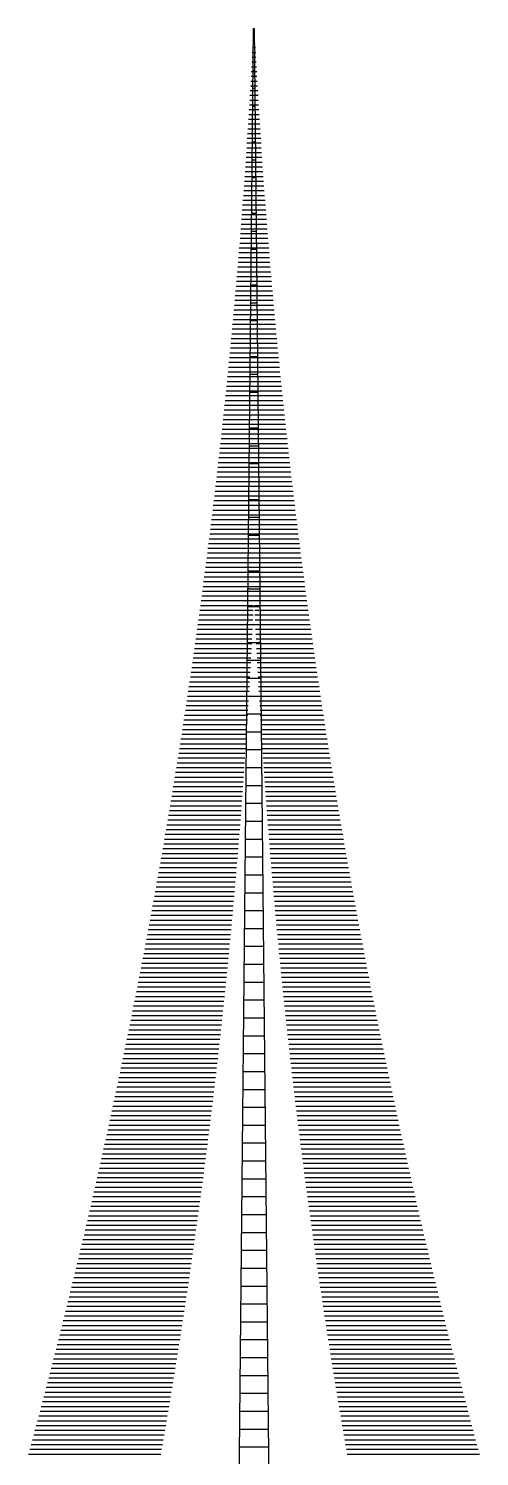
# Model space of a CAD drawing. Extents: x 155532 to 155646, y 598913 to 599004.
# Drawn here: x 155589.223 to 155589.459, y 598999.26 to 599000.009 of the extents above; entities that cross this region are included whole.
import ezdxf

# ---------------------------------------------------------------- set-up
doc = ezdxf.new("R2010")
doc.units = 0
doc.header["$LTSCALE"] = 0.25
doc.layers.get('0').update_dxf_attribs({"linetype": 'CONTINUOUS'})
doc.layers.add('C1680', color=7, linetype='CONTINUOUS')
doc.layers.add('M1202', color=7, linetype='CONTINUOUS')

# ---------------------------------------------------------------- blocks, each defined once
blk = doc.blocks.new('*X14')
at = {"color": 0}
for p, q in [((-20.4931, -125.175), (-20.4838, -125.175)), ((-20.4921, -125.15), (-20.485, -125.15)), ((-20.4911, -125.125), (-20.4862, -125.125)), ((-20.496, -125.25), (-20.48, -125.25)), ((-20.4951, -125.225), (-20.4812, -125.225)), ((-20.4941, -125.2), (-20.4825, -125.2)), ((-20.4988, -125.325), (-20.476, -125.325)), ((-20.4979, -125.3), (-20.4773, -125.3)), ((-20.497, -125.275), (-20.4786, -125.275)), ((-20.5014, -125.4), (-20.4718, -125.4)), ((-20.5006, -125.375), (-20.4732, -125.375)), ((-20.4997, -125.35), (-20.4746, -125.35)), ((-20.5039, -125.475), (-20.4675, -125.475)), ((-20.5031, -125.45), (-20.469, -125.45)), ((-20.5023, -125.425), (-20.4704, -125.425)), ((-20.5062, -125.55), (-20.4631, -125.55)), ((-20.5054, -125.525), (-20.4646, -125.525)), ((-20.5047, -125.5), (-20.4661, -125.5)), ((-20.5083, -125.625), (-20.4584, -125.625)), ((-20.5076, -125.6), (-20.46, -125.6)), ((-20.5069, -125.575), (-20.4615, -125.575)), ((-20.5103, -125.7), (-20.4536, -125.7)), ((-20.5096, -125.675), (-20.4553, -125.675)), ((-20.509, -125.65), (-20.4569, -125.65)), ((-20.5121, -125.775), (-20.4487, -125.775)), ((-20.5115, -125.75), (-20.4504, -125.75)), ((-20.5109, -125.725), (-20.452, -125.725)), ((-20.5137, -125.85), (-20.4436, -125.85)), ((-20.5132, -125.825), (-20.4453, -125.825)), ((-20.5127, -125.8), (-20.447, -125.8)), ((-20.5152, -125.925), (-20.4383, -125.925)), ((-20.5147, -125.9), (-20.4401, -125.9)), ((-20.5142, -125.875), (-20.4418, -125.875)), ((-20.5165, -126), (-20.4329, -126)), ((-20.5161, -125.975), (-20.4347, -125.975)), ((-20.5157, -125.95), (-20.4365, -125.95)), ((-20.5177, -126.075), (-20.4273, -126.075)), ((-20.5173, -126.05), (-20.4292, -126.05)), ((-20.517, -126.025), (-20.431, -126.025)), ((-20.5187, -126.15), (-20.4215, -126.15)), ((-20.5184, -126.125), (-20.4234, -126.125)), ((-20.5181, -126.1), (-20.4254, -126.1)), ((-20.5196, -126.225), (-20.4156, -126.225)), ((-20.5193, -126.2), (-20.4176, -126.2)), ((-20.519, -126.175), (-20.4196, -126.175)), ((-20.5202, -126.3), (-20.4095, -126.3)), ((-20.52, -126.275), (-20.4116, -126.275)), ((-20.5198, -126.25), (-20.4136, -126.25)), ((-20.5208, -126.375), (-20.4033, -126.375)), ((-20.5206, -126.35), (-20.4054, -126.35)), ((-20.5204, -126.325), (-20.4074, -126.325)), ((-20.5211, -126.45), (-20.3969, -126.45)), ((-20.521, -126.425), (-20.399, -126.425)), ((-20.5209, -126.4), (-20.4011, -126.4)), ((-20.5213, -126.5), (-20.3925, -126.5)), ((-20.5213, -126.525), (-20.3903, -126.525)), ((-20.5212, -126.475), (-20.3947, -126.475)), ((-20.5214, -126.55), (-20.3881, -126.55)), ((-20.5214, -126.575), (-20.3858, -126.575)), ((-20.5214, -126.6), (-20.3836, -126.6)), ((-20.5213, -126.625), (-20.3813, -126.625)), ((-20.5213, -126.65), (-20.379, -126.65)), ((-20.5212, -126.675), (-20.3767, -126.675)), ((-20.5212, -126.7), (-20.3743, -126.7)), ((-20.5211, -126.725), (-20.372, -126.725)), ((-20.521, -126.75), (-20.3696, -126.75)), ((-20.5208, -126.775), (-20.3672, -126.775)), ((-20.5207, -126.8), (-20.3648, -126.8)), ((-20.5205, -126.825), (-20.3624, -126.825)), ((-20.5203, -126.85), (-20.3599, -126.85)), ((-20.5201, -126.875), (-20.3575, -126.875)), ((-20.5199, -126.9), (-20.355, -126.9)), ((-20.5197, -126.925), (-20.3525, -126.925)), ((-20.5194, -126.95), (-20.35, -126.95)), ((-20.5191, -126.975), (-20.3474, -126.975)), ((-20.5189, -127), (-20.3449, -127)), ((-20.5185, -127.025), (-20.3423, -127.025)), ((-20.5182, -127.05), (-20.3397, -127.05)), ((-20.5179, -127.075), (-20.3371, -127.075)), ((-20.5175, -127.1), (-20.3345, -127.1)), ((-20.5171, -127.125), (-20.3319, -127.125)), ((-20.5167, -127.15), (-20.3292, -127.15)), ((-20.5163, -127.175), (-20.3265, -127.175)), ((-20.5159, -127.2), (-20.3238, -127.2)), ((-20.5154, -127.225), (-20.3211, -127.225)), ((-20.515, -127.25), (-20.3184, -127.25)), ((-20.5145, -127.275), (-20.3156, -127.275)), ((-20.514, -127.3), (-20.3129, -127.3)), ((-20.5134, -127.325), (-20.3101, -127.325)), ((-20.5129, -127.35), (-20.3073, -127.35)), ((-20.5123, -127.375), (-20.3044, -127.375)), ((-20.5118, -127.4), (-20.3016, -127.4)), ((-20.5112, -127.425), (-20.2987, -127.425)), ((-20.5106, -127.45), (-20.2959, -127.45)), ((-20.5099, -127.475), (-20.293, -127.475)), ((-20.5093, -127.5), (-20.2901, -127.5)), ((-20.5086, -127.525), (-20.2871, -127.525)), ((-20.5079, -127.55), (-20.2842, -127.55)), ((-20.5072, -127.575), (-20.2812, -127.575)), ((-20.5065, -127.6), (-20.2782, -127.6)), ((-20.5058, -127.625), (-20.2752, -127.625)), ((-20.505, -127.65), (-20.2722, -127.65)), ((-20.5042, -127.675), (-20.2691, -127.675)), ((-20.5034, -127.7), (-20.2661, -127.7)), ((-20.5026, -127.725), (-20.263, -127.725)), ((-20.5018, -127.75), (-20.2599, -127.75)), ((-20.501, -127.775), (-20.2568, -127.775)), ((-20.5001, -127.8), (-20.2537, -127.8)), ((-20.4992, -127.825), (-20.2505, -127.825)), ((-20.4983, -127.85), (-20.2473, -127.85)), ((-20.4974, -127.875), (-20.2441, -127.875)), ((-20.4965, -127.9), (-20.2409, -127.9)), ((-20.4955, -127.925), (-20.2377, -127.925)), ((-20.4945, -127.95), (-20.2345, -127.95)), ((-20.4936, -127.975), (-20.2312, -127.975)), ((-20.4926, -128), (-20.2279, -128)), ((-20.4915, -128.025), (-20.2246, -128.025)), ((-20.4905, -128.05), (-20.2213, -128.05)), ((-20.4894, -128.075), (-20.218, -128.075)), ((-20.4883, -128.1), (-20.2146, -128.1)), ((-20.4873, -128.125), (-20.2113, -128.125)), ((-20.4861, -128.15), (-20.2079, -128.15)), ((-20.485, -128.175), (-20.2045, -128.175)), ((-20.4839, -128.2), (-20.201, -128.2)), ((-20.4827, -128.225), (-20.1976, -128.225)), ((-20.4815, -128.25), (-20.1941, -128.25)), ((-20.4803, -128.275), (-20.1906, -128.275)), ((-20.4791, -128.3), (-20.1871, -128.3)), ((-20.4778, -128.325), (-20.1836, -128.325)), ((-20.4766, -128.35), (-20.1801, -128.35)), ((-20.4753, -128.375), (-20.1765, -128.375)), ((-20.474, -128.4), (-20.173, -128.4)), ((-20.4727, -128.425), (-20.1694, -128.425)), ((-20.4714, -128.45), (-20.1658, -128.45)), ((-20.47, -128.475), (-20.1621, -128.475)), ((-20.4687, -128.5), (-20.1585, -128.5)), ((-20.4673, -128.525), (-20.1548, -128.525)), ((-20.4659, -128.55), (-20.1511, -128.55)), ((-20.4645, -128.575), (-20.1474, -128.575)), ((-20.463, -128.6), (-20.1437, -128.6)), ((-20.4616, -128.625), (-20.14, -128.625)), ((-20.4601, -128.65), (-20.1362, -128.65)), ((-20.4586, -128.675), (-20.1324, -128.675)), ((-20.4571, -128.7), (-20.1286, -128.7)), ((-20.4556, -128.725), (-20.1248, -128.725)), ((-20.454, -128.75), (-20.121, -128.75)), ((-20.4525, -128.775), (-20.1171, -128.775)), ((-20.4509, -128.8), (-20.1133, -128.8)), ((-20.4493, -128.825), (-20.1094, -128.825)), ((-20.4477, -128.85), (-20.1055, -128.85)), ((-20.446, -128.875), (-20.1016, -128.875)), ((-20.4444, -128.9), (-20.0976, -128.9)), ((-20.4427, -128.925), (-20.0937, -128.925)), ((-20.441, -128.95), (-20.0897, -128.95)), ((-20.4393, -128.975), (-20.0857, -128.975)), ((-20.4376, -129), (-20.0817, -129)), ((-20.4358, -129.025), (-20.0776, -129.025)), ((-20.4341, -129.05), (-20.0736, -129.05)), ((-20.4323, -129.075), (-20.0695, -129.075)), ((-20.4305, -129.1), (-20.0654, -129.1)), ((-20.4287, -129.125), (-20.0613, -129.125)), ((-20.4269, -129.15), (-20.0572, -129.15)), ((-20.425, -129.175), (-20.053, -129.175)), ((-20.4231, -129.2), (-20.0489, -129.2)), ((-20.4213, -129.225), (-20.0447, -129.225)), ((-20.4194, -129.25), (-20.0405, -129.25)), ((-20.4174, -129.275), (-20.0363, -129.275)), ((-20.4155, -129.3), (-20.032, -129.3)), ((-20.4135, -129.325), (-20.0278, -129.325)), ((-20.4116, -129.35), (-20.0235, -129.35)), ((-20.4096, -129.375), (-20.0192, -129.375)), ((-20.4075, -129.4), (-20.0149, -129.4)), ((-20.4055, -129.425), (-20.0105, -129.425)), ((-20.4035, -129.45), (-20.0062, -129.45)), ((-20.4014, -129.475), (-20.0018, -129.475)), ((-20.3993, -129.5), (-19.9974, -129.5)), ((-20.3972, -129.525), (-19.993, -129.525)), ((-20.3951, -129.55), (-19.9886, -129.55)), ((-20.393, -129.575), (-19.9842, -129.575)), ((-20.3908, -129.6), (-19.9797, -129.6)), ((-20.3886, -129.625), (-19.9752, -129.625)), ((-20.3864, -129.65), (-19.9707, -129.65)), ((-20.3842, -129.675), (-19.9662, -129.675)), ((-20.382, -129.7), (-19.9617, -129.7)), ((-20.3797, -129.725), (-19.9571, -129.725)), ((-20.3775, -129.75), (-19.9525, -129.75)), ((-20.3752, -129.775), (-19.9479, -129.775)), ((-20.3729, -129.8), (-19.9433, -129.8)), ((-20.3706, -129.825), (-19.9387, -129.825)), ((-20.3682, -129.85), (-19.934, -129.85)), ((-20.3659, -129.875), (-19.9294, -129.875)), ((-20.3635, -129.9), (-19.9247, -129.9)), ((-20.3611, -129.925), (-19.92, -129.925)), ((-20.3587, -129.95), (-19.9152, -129.95)), ((-20.3563, -129.975), (-19.9105, -129.975)), ((-20.3538, -130), (-19.9057, -130)), ((-20.3514, -130.025), (-19.901, -130.025)), ((-20.3489, -130.05), (-19.8962, -130.05)), ((-20.3464, -130.075), (-19.8913, -130.075)), ((-20.3439, -130.1), (-19.8865, -130.1)), ((-20.3413, -130.125), (-19.8816, -130.125)), ((-20.3388, -130.15), (-19.8768, -130.15)), ((-20.3362, -130.175), (-19.8719, -130.175)), ((-20.3336, -130.2), (-19.867, -130.2)), ((-20.331, -130.225), (-19.862, -130.225)), ((-20.3284, -130.25), (-19.8571, -130.25)), ((-20.3257, -130.275), (-19.8521, -130.275)), ((-20.323, -130.3), (-19.8471, -130.3)), ((-20.3204, -130.325), (-19.8421, -130.325)), ((-20.3177, -130.35), (-19.8371, -130.35)), ((-20.3149, -130.375), (-19.832, -130.375)), ((-20.3122, -130.4), (-19.827, -130.4)), ((-20.3094, -130.425), (-19.8219, -130.425)), ((-20.3067, -130.45), (-19.8168, -130.45)), ((-20.3039, -130.475), (-19.8117, -130.475)), ((-20.3011, -130.5), (-19.8065, -130.5)), ((-20.2982, -130.525), (-19.8014, -130.525)), ((-20.2954, -130.55), (-19.7962, -130.55)), ((-20.2925, -130.575), (-19.791, -130.575)), ((-20.2897, -130.6), (-19.7858, -130.6)), ((-20.2867, -130.625), (-19.7805, -130.625)), ((-20.2838, -130.65), (-19.7753, -130.65)), ((-20.2809, -130.675), (-19.77, -130.675)), ((-20.2779, -130.7), (-19.7647, -130.7)), ((-20.275, -130.725), (-19.7594, -130.725)), ((-20.272, -130.75), (-19.7541, -130.75)), ((-20.269, -130.775), (-19.7487, -130.775)), ((-20.2659, -130.8), (-19.7433, -130.8)), ((-20.2629, -130.825), (-19.7379, -130.825)), ((-20.2598, -130.85), (-19.7325, -130.85)), ((-20.2567, -130.875), (-19.7271, -130.875)), ((-20.2536, -130.9), (-19.7217, -130.9)), ((-20.2505, -130.925), (-19.7162, -130.925)), ((-20.2474, -130.95), (-19.7107, -130.95)), ((-20.2442, -130.975), (-19.7052, -130.975)), ((-20.241, -131), (-19.6997, -131)), ((-20.2378, -131.025), (-19.6941, -131.025)), ((-20.2346, -131.05), (-19.6886, -131.05)), ((-20.2314, -131.075), (-19.683, -131.075)), ((-20.2282, -131.1), (-19.6774, -131.1)), ((-20.2249, -131.125), (-19.6718, -131.125)), ((-20.2216, -131.15), (-19.6661, -131.15)), ((-20.2183, -131.175), (-19.6605, -131.175)), ((-20.215, -131.2), (-19.6548, -131.2)), ((-20.2116, -131.225), (-19.6491, -131.225)), ((-20.2083, -131.25), (-19.6434, -131.25)), ((-20.2049, -131.275), (-19.6377, -131.275)), ((-20.2015, -131.3), (-19.6319, -131.3)), ((-20.1981, -131.325), (-19.6261, -131.325)), ((-20.1947, -131.35), (-19.6204, -131.35)), ((-20.1912, -131.375), (-19.6145, -131.375)), ((-20.1877, -131.4), (-19.6087, -131.4)), ((-20.1843, -131.425), (-19.6029, -131.425)), ((-20.1808, -131.45), (-19.597, -131.45)), ((-20.1772, -131.475), (-19.5911, -131.475)), ((-20.1737, -131.5), (-19.5852, -131.5)), ((-20.1701, -131.525), (-19.5793, -131.525)), ((-20.1665, -131.55), (-19.5733, -131.55)), ((-20.1629, -131.575), (-19.5674, -131.575)), ((-20.1593, -131.6), (-19.5614, -131.6)), ((-20.1557, -131.625), (-19.5554, -131.625)), ((-20.152, -131.65), (-19.5493, -131.65)), ((-20.1484, -131.675), (-19.5433, -131.675)), ((-20.1447, -131.7), (-19.5372, -131.7)), ((-20.141, -131.725), (-19.5312, -131.725)), ((-20.1373, -131.75), (-19.5251, -131.75)), ((-20.1335, -131.775), (-19.5189, -131.775)), ((-20.1297, -131.8), (-19.5128, -131.8)), ((-20.126, -131.825), (-19.5066, -131.825)), ((-20.1222, -131.85), (-19.5005, -131.85)), ((-20.1183, -131.875), (-19.4943, -131.875)), ((-20.1145, -131.9), (-19.488, -131.9)), ((-20.1106, -131.925), (-19.4818, -131.925)), ((-20.1068, -131.95), (-19.4755, -131.95)), ((-20.1029, -131.975), (-19.4693, -131.975)), ((-20.099, -132), (-19.463, -132)), ((-20.095, -132.025), (-19.4567, -132.025)), ((-20.0911, -132.05), (-19.4503, -132.05)), ((-20.0871, -132.075), (-19.444, -132.075)), ((-20.0831, -132.1), (-19.4376, -132.1)), ((-20.0791, -132.125), (-19.4312, -132.125)), ((-20.0751, -132.15), (-19.4248, -132.15)), ((-20.0711, -132.175), (-19.4183, -132.175)), ((-20.067, -132.2), (-19.4119, -132.2)), ((-20.0629, -132.225), (-19.4054, -132.225)), ((-20.0588, -132.25), (-19.3989, -132.25)), ((-20.0547, -132.275), (-19.3924, -132.275)), ((-20.0506, -132.3), (-19.3859, -132.3)), ((-20.0464, -132.325), (-19.3793, -132.325)), ((-20.0423, -132.35), (-19.3728, -132.35)), ((-20.0381, -132.375), (-19.3662, -132.375)), ((-20.0339, -132.4), (-19.3595, -132.4)), ((-20.0296, -132.425), (-19.3529, -132.425)), ((-20.0254, -132.45), (-19.3463, -132.45)), ((-20.0211, -132.475), (-19.3396, -132.475)), ((-20.0168, -132.5), (-19.3329, -132.5)), ((-20.0125, -132.525), (-19.3262, -132.525)), ((-20.0082, -132.55), (-19.3195, -132.55)), ((-20.0039, -132.575), (-19.3127, -132.575)), ((-19.9995, -132.6), (-19.3059, -132.6))]:
    blk.add_line(p, q, dxfattribs=at)
blk = doc.blocks.new('*X15')
at = {"color": 0}
for p, q in [((-20.4938, -125.175), (-20.4845, -125.175)), ((-20.4926, -125.15), (-20.4855, -125.15)), ((-20.4913, -125.125), (-20.4865, -125.125)), ((-20.4976, -125.25), (-20.4815, -125.25)), ((-20.4963, -125.225), (-20.4825, -125.225)), ((-20.4951, -125.2), (-20.4835, -125.2)), ((-20.5016, -125.325), (-20.4788, -125.325)), ((-20.5003, -125.3), (-20.4797, -125.3)), ((-20.4989, -125.275), (-20.4806, -125.275)), ((-20.5058, -125.4), (-20.4761, -125.4)), ((-20.5044, -125.375), (-20.477, -125.375)), ((-20.503, -125.35), (-20.4779, -125.35)), ((-20.5101, -125.475), (-20.4737, -125.475)), ((-20.5086, -125.45), (-20.4745, -125.45)), ((-20.5072, -125.425), (-20.4753, -125.425)), ((-20.5145, -125.55), (-20.4714, -125.55)), ((-20.513, -125.525), (-20.4721, -125.525)), ((-20.5115, -125.5), (-20.4729, -125.5)), ((-20.5191, -125.625), (-20.4693, -125.625)), ((-20.5176, -125.6), (-20.47, -125.6)), ((-20.516, -125.575), (-20.4707, -125.575)), ((-20.5239, -125.7), (-20.4673, -125.7)), ((-20.5223, -125.675), (-20.4679, -125.675)), ((-20.5207, -125.65), (-20.4686, -125.65)), ((-20.5289, -125.775), (-20.4655, -125.775)), ((-20.5272, -125.75), (-20.4661, -125.75)), ((-20.5256, -125.725), (-20.4667, -125.725)), ((-20.534, -125.85), (-20.4638, -125.85)), ((-20.5323, -125.825), (-20.4644, -125.825)), ((-20.5306, -125.8), (-20.4649, -125.8)), ((-20.5393, -125.925), (-20.4624, -125.925)), ((-20.5375, -125.9), (-20.4628, -125.9)), ((-20.5357, -125.875), (-20.4633, -125.875)), ((-20.5447, -126), (-20.461, -126)), ((-20.5429, -125.975), (-20.4615, -125.975)), ((-20.5411, -125.95), (-20.4619, -125.95)), ((-20.5503, -126.075), (-20.4599, -126.075)), ((-20.5484, -126.05), (-20.4602, -126.05)), ((-20.5466, -126.025), (-20.4606, -126.025)), ((-20.5561, -126.15), (-20.4589, -126.15)), ((-20.5541, -126.125), (-20.4592, -126.125)), ((-20.5522, -126.1), (-20.4595, -126.1)), ((-20.562, -126.225), (-20.458, -126.225)), ((-20.56, -126.2), (-20.4583, -126.2)), ((-20.558, -126.175), (-20.4586, -126.175)), ((-20.5681, -126.3), (-20.4573, -126.3)), ((-20.566, -126.275), (-20.4575, -126.275)), ((-20.564, -126.25), (-20.4578, -126.25)), ((-20.5743, -126.375), (-20.4568, -126.375)), ((-20.5722, -126.35), (-20.457, -126.35)), ((-20.5701, -126.325), (-20.4571, -126.325)), ((-20.5807, -126.45), (-20.4565, -126.45)), ((-20.5786, -126.425), (-20.4566, -126.425)), ((-20.5764, -126.4), (-20.4567, -126.4)), ((-20.5873, -126.525), (-20.4563, -126.525)), ((-20.5851, -126.5), (-20.4563, -126.5)), ((-20.5829, -126.475), (-20.4564, -126.475)), ((-20.594, -126.6), (-20.4562, -126.6)), ((-20.5918, -126.575), (-20.4562, -126.575)), ((-20.5895, -126.55), (-20.4562, -126.55)), ((-20.6009, -126.675), (-20.4563, -126.675)), ((-20.5986, -126.65), (-20.4563, -126.65)), ((-20.5963, -126.625), (-20.4562, -126.625)), ((-20.608, -126.75), (-20.4566, -126.75)), ((-20.6056, -126.725), (-20.4565, -126.725)), ((-20.6033, -126.7), (-20.4564, -126.7)), ((-20.6152, -126.825), (-20.4571, -126.825)), ((-20.6128, -126.8), (-20.4569, -126.8)), ((-20.6104, -126.775), (-20.4568, -126.775)), ((-20.6226, -126.9), (-20.4577, -126.9)), ((-20.6201, -126.875), (-20.4575, -126.875)), ((-20.6176, -126.85), (-20.4572, -126.85)), ((-20.6301, -126.975), (-20.4584, -126.975)), ((-20.6276, -126.95), (-20.4582, -126.95)), ((-20.6251, -126.925), (-20.4579, -126.925)), ((-20.6378, -127.05), (-20.4594, -127.05)), ((-20.6353, -127.025), (-20.459, -127.025)), ((-20.6327, -127), (-20.4587, -127)), ((-20.6457, -127.125), (-20.4604, -127.125)), ((-20.6431, -127.1), (-20.4601, -127.1)), ((-20.6404, -127.075), (-20.4597, -127.075)), ((-20.6537, -127.2), (-20.4617, -127.2)), ((-20.6511, -127.175), (-20.4613, -127.175)), ((-20.6484, -127.15), (-20.4608, -127.15)), ((-20.6619, -127.275), (-20.4631, -127.275)), ((-20.6592, -127.25), (-20.4626, -127.25)), ((-20.6565, -127.225), (-20.4621, -127.225)), ((-20.6703, -127.35), (-20.4647, -127.35)), ((-20.6675, -127.325), (-20.4641, -127.325)), ((-20.6647, -127.3), (-20.4636, -127.3)), ((-20.6788, -127.425), (-20.4664, -127.425)), ((-20.676, -127.4), (-20.4658, -127.4)), ((-20.6731, -127.375), (-20.4652, -127.375)), ((-20.6875, -127.5), (-20.4683, -127.5)), ((-20.6846, -127.475), (-20.4676, -127.475)), ((-20.6817, -127.45), (-20.467, -127.45)), ((-20.6964, -127.575), (-20.4704, -127.575)), ((-20.6934, -127.55), (-20.4696, -127.55)), ((-20.6905, -127.525), (-20.469, -127.525)), ((-20.7054, -127.65), (-20.4726, -127.65)), ((-20.7024, -127.625), (-20.4718, -127.625)), ((-20.6994, -127.6), (-20.4711, -127.6)), ((-20.7146, -127.725), (-20.4749, -127.725)), ((-20.7115, -127.7), (-20.4741, -127.7)), ((-20.7084, -127.675), (-20.4733, -127.675)), ((-20.7239, -127.8), (-20.4775, -127.8)), ((-20.7208, -127.775), (-20.4766, -127.775)), ((-20.7177, -127.75), (-20.4758, -127.75)), ((-20.7334, -127.875), (-20.4802, -127.875)), ((-20.7302, -127.85), (-20.4793, -127.85)), ((-20.7271, -127.825), (-20.4784, -127.825)), ((-20.7431, -127.95), (-20.483, -127.95)), ((-20.7399, -127.925), (-20.4821, -127.925)), ((-20.7366, -127.9), (-20.4811, -127.9)), ((-20.7529, -128.025), (-20.486, -128.025)), ((-20.7497, -128), (-20.485, -128)), ((-20.7464, -127.975), (-20.484, -127.975)), ((-20.763, -128.1), (-20.4892, -128.1)), ((-20.7596, -128.075), (-20.4882, -128.075)), ((-20.7563, -128.05), (-20.4871, -128.05)), ((-20.7731, -128.175), (-20.4926, -128.175)), ((-20.7697, -128.15), (-20.4914, -128.15)), ((-20.7663, -128.125), (-20.4903, -128.125)), ((-20.7835, -128.25), (-20.4961, -128.25)), ((-20.78, -128.225), (-20.4949, -128.225)), ((-20.7765, -128.2), (-20.4937, -128.2)), ((-20.794, -128.325), (-20.4997, -128.325)), ((-20.7904, -128.3), (-20.4985, -128.3)), ((-20.7869, -128.275), (-20.4973, -128.275)), ((-20.8046, -128.4), (-20.5036, -128.4)), ((-20.801, -128.375), (-20.5023, -128.375)), ((-20.7975, -128.35), (-20.501, -128.35)), ((-20.8155, -128.475), (-20.5076, -128.475)), ((-20.8118, -128.45), (-20.5062, -128.45)), ((-20.8082, -128.425), (-20.5049, -128.425)), ((-20.8264, -128.55), (-20.5117, -128.55)), ((-20.8228, -128.525), (-20.5103, -128.525)), ((-20.8191, -128.5), (-20.5089, -128.5)), ((-20.8376, -128.625), (-20.516, -128.625)), ((-20.8339, -128.6), (-20.5146, -128.6)), ((-20.8302, -128.575), (-20.5131, -128.575)), ((-20.8489, -128.7), (-20.5205, -128.7)), ((-20.8451, -128.675), (-20.519, -128.675)), ((-20.8414, -128.65), (-20.5175, -128.65)), ((-20.8604, -128.775), (-20.5251, -128.775)), ((-20.8566, -128.75), (-20.5236, -128.75)), ((-20.8528, -128.725), (-20.522, -128.725)), ((-20.8721, -128.85), (-20.5299, -128.85)), ((-20.8682, -128.825), (-20.5283, -128.825)), ((-20.8643, -128.8), (-20.5267, -128.8)), ((-20.8839, -128.925), (-20.5349, -128.925)), ((-20.88, -128.9), (-20.5332, -128.9)), ((-20.876, -128.875), (-20.5315, -128.875)), ((-20.8959, -129), (-20.54, -129)), ((-20.8919, -128.975), (-20.5383, -128.975)), ((-20.8879, -128.95), (-20.5366, -128.95)), ((-20.9081, -129.075), (-20.5453, -129.075)), ((-20.904, -129.05), (-20.5435, -129.05)), ((-20.8999, -129.025), (-20.5417, -129.025)), ((-20.9204, -129.15), (-20.5507, -129.15)), ((-20.9163, -129.125), (-20.5489, -129.125)), ((-20.9122, -129.1), (-20.5471, -129.1)), ((-20.9329, -129.225), (-20.5563, -129.225)), ((-20.9287, -129.2), (-20.5544, -129.2)), ((-20.9245, -129.175), (-20.5526, -129.175)), ((-20.9456, -129.3), (-20.5621, -129.3)), ((-20.9413, -129.275), (-20.5601, -129.275)), ((-20.9371, -129.25), (-20.5582, -129.25)), ((-20.9584, -129.375), (-20.568, -129.375)), ((-20.9541, -129.35), (-20.566, -129.35)), ((-20.9498, -129.325), (-20.564, -129.325)), ((-20.9714, -129.45), (-20.5741, -129.45)), ((-20.967, -129.425), (-20.5721, -129.425)), ((-20.9627, -129.4), (-20.57, -129.4)), ((-20.9845, -129.525), (-20.5804, -129.525)), ((-20.9801, -129.5), (-20.5783, -129.5)), ((-20.9758, -129.475), (-20.5762, -129.475)), ((-20.9979, -129.6), (-20.5868, -129.6)), ((-20.9934, -129.575), (-20.5846, -129.575)), ((-20.989, -129.55), (-20.5825, -129.55)), ((-21.0114, -129.675), (-20.5934, -129.675)), ((-21.0069, -129.65), (-20.5912, -129.65)), ((-21.0024, -129.625), (-20.589, -129.625)), ((-21.0251, -129.75), (-20.6001, -129.75)), ((-21.0205, -129.725), (-20.5978, -129.725)), ((-21.0159, -129.7), (-20.5956, -129.7)), ((-21.0389, -129.825), (-20.607, -129.825)), ((-21.0343, -129.8), (-20.6047, -129.8)), ((-21.0296, -129.775), (-20.6024, -129.775)), ((-21.0529, -129.9), (-20.6141, -129.9)), ((-21.0482, -129.875), (-20.6117, -129.875)), ((-21.0435, -129.85), (-20.6093, -129.85)), ((-21.0671, -129.975), (-20.6213, -129.975)), ((-21.0623, -129.95), (-20.6189, -129.95)), ((-21.0576, -129.925), (-20.6165, -129.925)), ((-21.0814, -130.05), (-20.6287, -130.05)), ((-21.0766, -130.025), (-20.6262, -130.025)), ((-21.0718, -130), (-20.6238, -130)), ((-21.0959, -130.125), (-20.6363, -130.125)), ((-21.0911, -130.1), (-20.6337, -130.1)), ((-21.0862, -130.075), (-20.6312, -130.075)), ((-21.1106, -130.2), (-20.644, -130.2)), ((-21.1057, -130.175), (-20.6414, -130.175)), ((-21.1008, -130.15), (-20.6388, -130.15)), ((-21.1255, -130.275), (-20.6519, -130.275)), ((-21.1205, -130.25), (-20.6492, -130.25)), ((-21.1156, -130.225), (-20.6466, -130.225)), ((-21.1405, -130.35), (-20.6599, -130.35)), ((-21.1355, -130.325), (-20.6572, -130.325)), ((-21.1305, -130.3), (-20.6545, -130.3)), ((-21.1557, -130.425), (-20.6681, -130.425)), ((-21.1506, -130.4), (-20.6654, -130.4)), ((-21.1456, -130.375), (-20.6626, -130.375)), ((-21.1711, -130.5), (-20.6765, -130.5)), ((-21.1659, -130.475), (-20.6737, -130.475)), ((-21.1608, -130.45), (-20.6709, -130.45)), ((-21.1866, -130.575), (-20.685, -130.575)), ((-21.1814, -130.55), (-20.6822, -130.55)), ((-21.1762, -130.525), (-20.6793, -130.525)), ((-21.2023, -130.65), (-20.6937, -130.65)), ((-21.1971, -130.625), (-20.6908, -130.625)), ((-21.1918, -130.6), (-20.6879, -130.6)), ((-21.2182, -130.725), (-20.7026, -130.725)), ((-21.2129, -130.7), (-20.6996, -130.7)), ((-21.2076, -130.675), (-20.6967, -130.675)), ((-21.2342, -130.8), (-20.7116, -130.8)), ((-21.2289, -130.775), (-20.7086, -130.775)), ((-21.2235, -130.75), (-20.7056, -130.75)), ((-21.2505, -130.875), (-20.7208, -130.875)), ((-21.245, -130.85), (-20.7178, -130.85)), ((-21.2396, -130.825), (-20.7147, -130.825)), ((-21.2669, -130.95), (-20.7302, -130.95)), ((-21.2614, -130.925), (-20.7271, -130.925)), ((-21.2559, -130.9), (-20.7239, -130.9)), ((-21.2834, -131.025), (-20.7397, -131.025)), ((-21.2779, -131), (-20.7365, -131)), ((-21.2724, -130.975), (-20.7334, -130.975)), ((-21.3002, -131.1), (-20.7494, -131.1)), ((-21.2946, -131.075), (-20.7462, -131.075)), ((-21.289, -131.05), (-20.7429, -131.05)), ((-21.3171, -131.175), (-20.7593, -131.175)), ((-21.3114, -131.15), (-20.756, -131.15)), ((-21.3058, -131.125), (-20.7527, -131.125)), ((-21.3342, -131.25), (-20.7693, -131.25)), ((-21.3285, -131.225), (-20.7659, -131.225)), ((-21.3228, -131.2), (-20.7626, -131.2)), ((-21.3514, -131.325), (-20.7795, -131.325)), ((-21.3457, -131.3), (-20.7761, -131.3)), ((-21.3399, -131.275), (-20.7727, -131.275)), ((-21.3689, -131.4), (-20.7898, -131.4)), ((-21.363, -131.375), (-20.7864, -131.375)), ((-21.3572, -131.35), (-20.7829, -131.35)), ((-21.3865, -131.475), (-20.8003, -131.475)), ((-21.3806, -131.45), (-20.7968, -131.45)), ((-21.3747, -131.425), (-20.7933, -131.425)), ((-21.4043, -131.55), (-20.811, -131.55)), ((-21.3983, -131.525), (-20.8075, -131.525)), ((-21.3924, -131.5), (-20.8039, -131.5)), ((-21.4222, -131.625), (-20.8219, -131.625)), ((-21.4162, -131.6), (-20.8182, -131.6)), ((-21.4102, -131.575), (-20.8146, -131.575)), ((-21.4403, -131.7), (-20.8329, -131.7)), ((-21.4343, -131.675), (-20.8292, -131.675)), ((-21.4282, -131.65), (-20.8255, -131.65)), ((-21.4586, -131.775), (-20.8441, -131.775)), ((-21.4525, -131.75), (-20.8403, -131.75)), ((-21.4464, -131.725), (-20.8366, -131.725)), ((-21.4771, -131.85), (-20.8554, -131.85)), ((-21.4709, -131.825), (-20.8516, -131.825)), ((-21.4648, -131.8), (-20.8478, -131.8)), ((-21.4958, -131.925), (-20.8669, -131.925)), ((-21.4895, -131.9), (-20.8631, -131.9)), ((-21.4833, -131.875), (-20.8592, -131.875)), ((-21.5146, -132), (-20.8786, -132)), ((-21.5083, -131.975), (-20.8747, -131.975)), ((-21.502, -131.95), (-20.8708, -131.95)), ((-21.5336, -132.075), (-20.8905, -132.075)), ((-21.5273, -132.05), (-20.8865, -132.05)), ((-21.5209, -132.025), (-20.8825, -132.025)), ((-21.5528, -132.15), (-20.9025, -132.15)), ((-21.5464, -132.125), (-20.8984, -132.125)), ((-21.54, -132.1), (-20.8944, -132.1)), ((-21.5722, -132.225), (-20.9147, -132.225)), ((-21.5657, -132.2), (-20.9106, -132.2)), ((-21.5592, -132.175), (-20.9065, -132.175)), ((-21.5917, -132.3), (-20.927, -132.3)), ((-21.5852, -132.275), (-20.9229, -132.275)), ((-21.5787, -132.25), (-20.9187, -132.25)), ((-21.6114, -132.375), (-20.9395, -132.375)), ((-21.6048, -132.35), (-20.9353, -132.35)), ((-21.5983, -132.325), (-20.9312, -132.325)), ((-21.6313, -132.45), (-20.9522, -132.45)), ((-21.6247, -132.425), (-20.948, -132.425)), ((-21.618, -132.4), (-20.9437, -132.4)), ((-21.6514, -132.525), (-20.965, -132.525)), ((-21.6447, -132.5), (-20.9607, -132.5)), ((-21.638, -132.475), (-20.9565, -132.475)), ((-21.6716, -132.6), (-20.9781, -132.6)), ((-21.6649, -132.575), (-20.9737, -132.575)), ((-21.6581, -132.55), (-20.9694, -132.55))]:
    blk.add_line(p, q, dxfattribs=at)
blk = doc.blocks.new('*X16')
at = {"color": 0}
for p, q in [((-20.4914, -125.1562), (-20.4859, -125.1562)), ((-20.4923, -125.25), (-20.485, -125.25)), ((-20.4932, -125.3438), (-20.484, -125.3438)), ((-20.4942, -125.4375), (-20.4831, -125.4375)), ((-20.4951, -125.5312), (-20.4822, -125.5312)), ((-20.4961, -125.625), (-20.4812, -125.625)), ((-20.497, -125.7188), (-20.4803, -125.7188)), ((-20.4979, -125.8125), (-20.4794, -125.8125)), ((-20.4989, -125.9062), (-20.4784, -125.9062)), ((-20.4998, -126), (-20.4775, -126)), ((-20.5007, -126.0938), (-20.4766, -126.0938)), ((-20.5017, -126.1875), (-20.4756, -126.1875)), ((-20.5026, -126.2812), (-20.4747, -126.2812)), ((-20.5035, -126.375), (-20.4738, -126.375)), ((-20.5045, -126.4688), (-20.4728, -126.4688)), ((-20.5054, -126.5625), (-20.4719, -126.5625)), ((-20.5064, -126.6562), (-20.4709, -126.6562)), ((-20.5073, -126.75), (-20.47, -126.75)), ((-20.5082, -126.8438), (-20.4691, -126.8438)), ((-20.5092, -126.9375), (-20.4681, -126.9375)), ((-20.5101, -127.0312), (-20.4672, -127.0312)), ((-20.511, -127.125), (-20.4663, -127.125)), ((-20.512, -127.2188), (-20.4653, -127.2188)), ((-20.5129, -127.3125), (-20.4644, -127.3125)), ((-20.5138, -127.4062), (-20.4635, -127.4062)), ((-20.5148, -127.5), (-20.4625, -127.5)), ((-20.5157, -127.5938), (-20.4616, -127.5938)), ((-20.5166, -127.6875), (-20.4607, -127.6875)), ((-20.5176, -127.7812), (-20.4597, -127.7812)), ((-20.5185, -127.875), (-20.4588, -127.875)), ((-20.5195, -127.9688), (-20.4579, -127.9688)), ((-20.5204, -128.0625), (-20.4569, -128.0625)), ((-20.5213, -128.1562), (-20.456, -128.1562)), ((-20.5223, -128.25), (-20.455, -128.25)), ((-20.5232, -128.3438), (-20.4541, -128.3438)), ((-20.5241, -128.4375), (-20.4532, -128.4375)), ((-20.5251, -128.5312), (-20.4522, -128.5312)), ((-20.526, -128.625), (-20.4513, -128.625)), ((-20.5269, -128.7188), (-20.4504, -128.7188)), ((-20.5279, -128.8125), (-20.4494, -128.8125)), ((-20.5288, -128.9062), (-20.4485, -128.9062)), ((-20.5297, -129), (-20.4476, -129)), ((-20.5307, -129.0938), (-20.4466, -129.0938)), ((-20.5316, -129.1875), (-20.4457, -129.1875)), ((-20.5326, -129.2812), (-20.4448, -129.2812)), ((-20.5335, -129.375), (-20.4438, -129.375)), ((-20.5344, -129.4688), (-20.4429, -129.4688)), ((-20.5354, -129.5625), (-20.4419, -129.5625)), ((-20.5363, -129.6562), (-20.441, -129.6562)), ((-20.5372, -129.75), (-20.4401, -129.75)), ((-20.5382, -129.8438), (-20.4391, -129.8438)), ((-20.5391, -129.9375), (-20.4382, -129.9375)), ((-20.54, -130.0312), (-20.4373, -130.0312)), ((-20.541, -130.125), (-20.4363, -130.125)), ((-20.5419, -130.2188), (-20.4354, -130.2188)), ((-20.5429, -130.3125), (-20.4345, -130.3125)), ((-20.5438, -130.4062), (-20.4335, -130.4062)), ((-20.5447, -130.5), (-20.4326, -130.5)), ((-20.5457, -130.5938), (-20.4317, -130.5938)), ((-20.5466, -130.6875), (-20.4307, -130.6875)), ((-20.5475, -130.7812), (-20.4298, -130.7812)), ((-20.5485, -130.875), (-20.4288, -130.875)), ((-20.5494, -130.9688), (-20.4279, -130.9688)), ((-20.5503, -131.0625), (-20.427, -131.0625)), ((-20.5513, -131.1562), (-20.426, -131.1562)), ((-20.5522, -131.25), (-20.4251, -131.25)), ((-20.5531, -131.3438), (-20.4242, -131.3438)), ((-20.5541, -131.4375), (-20.4232, -131.4375)), ((-20.555, -131.5312), (-20.4223, -131.5312)), ((-20.556, -131.625), (-20.4214, -131.625)), ((-20.5569, -131.7188), (-20.4204, -131.7188)), ((-20.5578, -131.8125), (-20.4195, -131.8125)), ((-20.5588, -131.9062), (-20.4186, -131.9062)), ((-20.5597, -132), (-20.4176, -132)), ((-20.5606, -132.0938), (-20.4167, -132.0938)), ((-20.5616, -132.1875), (-20.4157, -132.1875)), ((-20.5625, -132.2812), (-20.4148, -132.2812)), ((-20.5634, -132.375), (-20.4139, -132.375)), ((-20.5644, -132.4688), (-20.4129, -132.4688)), ((-20.5653, -132.5625), (-20.412, -132.5625))]:
    blk.add_line(p, q, dxfattribs=at)
blk = doc.blocks.new('ZAFON2')
at = {"layer": 'C1680'}
for p, q in [((-21.4888, -225.0713), (-20.4911, -125.125)), ((-19.4888, -225.0713), (-20.4862, -125.125))]:
    blk.add_line(p, q, dxfattribs=at)
for name in ['*X15', '*X16', '*X14']:
    blk.add_blockref(name, (0, 0), dxfattribs=at)

msp = doc.modelspace()

# ---------------------------------------------------------------- block references
at = {"layer": 'M1202', "xscale": 0.1, "yscale": 0.1, "zscale": 0.1}
msp.add_blockref('ZAFON2', (155591.38997, 599012.52112), dxfattribs=at)

doc.saveas('drawing.dxf')
